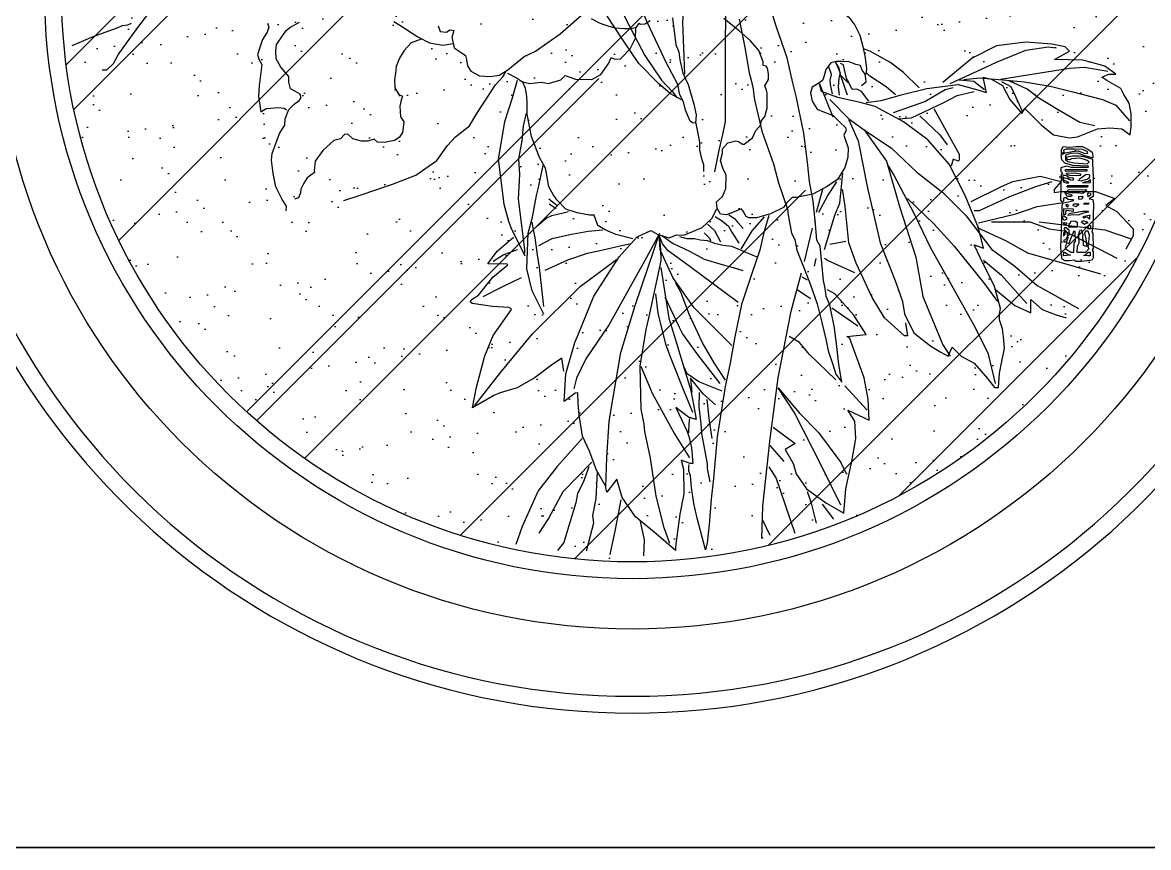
# Model space of a CAD drawing. Extents: x 2432 to 4462, y 4349 to 5849.
# Drawn here: x 3084 to 3755, y 4959 to 5450 of the extents above; entities that cross this region are included whole.
import ezdxf

# ---------------------------------------------------------------- set-up
doc = ezdxf.new("R2010")
doc.units = 0
doc.header["$MEASUREMENT"] = 0
for name, color, linetype in [('3', 3, 'CONTINUOUS'), ('4', 4, 'CONTINUOUS'), ('7', 7, 'CONTINUOUS'), ('BH', 3, 'CONTINUOUS')]:
    doc.layers.add(name, color=color, linetype=linetype)

# ---------------------------------------------------------------- blocks, each defined once
blk = doc.blocks.new('H1')
at = {"layer": '3'}
for points in [[(492.88, 370.81), (491.53, 370.14), (491.53, 372.16), (492.37, 373.67), (495.4, 373.33), (498.93, 373.67), (502.13, 373.67), (504.82, 372.33), (507, 370.81), (507.34, 368.8), (507.34, 367.96), (507, 367.96), (502.8, 369.13), (499.77, 370.31), (496.07, 370.14), (493.55, 369.3), (493.55, 367.12), (494.73, 366.11), (497.92, 365.44), (504.48, 364.93), (505.49, 365.94), (504.48, 366.61), (503.14, 367.12), (500.78, 367.79), (498.76, 367.62), (496.58, 367.45), (495.57, 366.95), (494.39, 367.12), (494.22, 368.46), (497.08, 368.97), (500.28, 368.97), (502.8, 368.63), (507.17, 367.29), (507.17, 365.27), (507.51, 358.38), (507.51, 348.3), (505.49, 347.13), (507.34, 346.79), (507.68, 344.44), (507.34, 333.18), (506.84, 330.49), (507.34, 329.82), (507.51, 321.93), (507, 321.09), (507.51, 320.25), (507.51, 317.22), (507, 316.21), (505.83, 315.88), (501.62, 315.37), (501.45, 316.38), (501.29, 315.37), (498.76, 315.37), (498.09, 316.05), (495.57, 315.71), (493.38, 315.71), (491.87, 316.55), (491.36, 319.41), (491.2, 323.77), (491.36, 325.79), (491.87, 343.09), (492.04, 344.94), (495.74, 345.78), (497.75, 346.29), (497.25, 346.62), (495.9, 346.62), (494.9, 346.79), (493.89, 347.63), (493.05, 347.63), (492.54, 347.46), (492.54, 345.95), (491.87, 345.61), (491.2, 346.45), (491.53, 359.73), (492.2, 360.06), (491.36, 360.9), (491.36, 363.09), (494.05, 363.93), (496.41, 363.25), (499.1, 363.25), (505.15, 363.25), (504.99, 363.76), (497.25, 364.09), (493.21, 365.27), (491.7, 366.95), (491.36, 369.47), (493.38, 370.48), (496.91, 371.15), (499.94, 371.49), (502.8, 370.31), (504.82, 370.14), (504.48, 371.15), (502.13, 372.16), (498.26, 372.33), (493.89, 372.33), (492.54, 371.82), (492.71, 370.65)], [(493.55, 362.08), (504.31, 362.08), (504.31, 361.24), (493.72, 361.07), (493.38, 361.91)], [(494.22, 360.23), (498.43, 360.4), (501.12, 359.89), (501.12, 359.05), (495.9, 358.89), (494.05, 359.73), (494.22, 360.23)], [(497.75, 357.21), (497.25, 357.88), (495.4, 357.71), (494.56, 358.72), (493.38, 359.05), (492.2, 359.05), (492.2, 357.88), (492.2, 356.53), (492.71, 355.69), (493.89, 355.36), (495.23, 355.36), (494.73, 355.69), (493.72, 356.2), (492.71, 356.53), (492.71, 358.05), (494.05, 357.71), (496.07, 356.87), (497.42, 356.7), (497.59, 357.04), (497.75, 357.21)], [(500.45, 357.21), (503.98, 359.73), (505.32, 359.56), (505.66, 359.22), (505.49, 357.71), (504.48, 357.04), (502.3, 356.53), (501.62, 356.2), (500.11, 356.53), (500.11, 356.87)], [(502.13, 355.36), (506.16, 355.53), (506.16, 356.87), (505.15, 356.03), (503.81, 355.86), (502.3, 355.36)], [(493.38, 350.32), (496.41, 349.14), (496.91, 348.47), (496.24, 348.3), (494.39, 348.3), (493.05, 350.65)], [(494.39, 353.85), (504.82, 354.01), (504.65, 353.01), (494.39, 353.01), (494.39, 353.68)], [(494.73, 351.66), (504.15, 351.83), (503.3, 350.65), (502.3, 349.81), (499.1, 350.15), (496.91, 349.98), (495.06, 350.32), (494.73, 350.99), (494.73, 351.49)], [(505.66, 349.98), (506.16, 349.81), (506.16, 348.97), (504.99, 348.13), (504.82, 349.65), (505.32, 350.32)], [(495.4, 343.77), (494.56, 344.1), (493.72, 344.1), (493.89, 343.6), (494.56, 342.93), (495.06, 343.6)], [(497.59, 344.61), (500.11, 344.61), (500.11, 343.93), (499.77, 343.77), (498.93, 343.09), (498.09, 343.43), (497.42, 343.6), (497.59, 344.44)], [(502.3, 348.3), (500.11, 348.13), (500.11, 346.96), (501.79, 347.13), (502.63, 348.3)], [(502.97, 344.94), (505.15, 345.11), (505.15, 344.44), (502.8, 344.44), (502.8, 344.77)], [(492.71, 338.56), (494.05, 337.72), (494.05, 336.71), (492.71, 336.21), (492.37, 337.05), (492.04, 337.89), (492.54, 338.56)], [(492.54, 341.58), (492.54, 339.06), (493.72, 339.4), (493.89, 341.41), (497.59, 340.91), (497.59, 341.92), (492.54, 342.09), (492.54, 341.41)], [(495.23, 339.73), (502.3, 340.91), (504.99, 340.91), (504.99, 340.41), (502.13, 339.73), (499.94, 338.89), (497.59, 339.06), (494.9, 338.73), (495.06, 339.4)], [(502.3, 338.22), (505.32, 338.89), (505.83, 338.89), (505.66, 337.89), (505.66, 336.88), (504.65, 337.89), (503.47, 337.72), (502.97, 337.38), (502.46, 338.05)], [(492.88, 335.2), (494.05, 335.03), (494.05, 334.36), (493.38, 334.02), (492.54, 334.69), (492.54, 335.2)], [(492.88, 331.84), (493.89, 330.83), (494.39, 329.82), (494.39, 328.48), (495.4, 328.65), (495.4, 331.33), (493.89, 332.51), (493.05, 332.51), (492.71, 331.84)], [(495.9, 334.69), (496.41, 336.04), (498.6, 335.87), (499.44, 335.37), (499.44, 334.36), (499.44, 332.85), (495.23, 332.85), (495.4, 334.69), (495.74, 334.69)], [(502.3, 336.21), (504.48, 335.53), (504.82, 334.86), (503.81, 334.86), (503.14, 334.19), (502.46, 334.69), (501.62, 335.2), (502.3, 336.04)], [(503.81, 333.01), (505.15, 333.18), (505.49, 333.85), (506.16, 333.69), (506.16, 332.01), (504.99, 331.84), (504.65, 332.51), (503.64, 332.68), (503.64, 333.01)], [(493.21, 330.33), (492.54, 329.82), (492.54, 328.14), (493.38, 329.15), (493.38, 330.33)], [(494.22, 327.64), (493.55, 326.29), (492.71, 326.13), (492.71, 325.29), (494.05, 325.29), (495.06, 327.64), (494.39, 327.97)], [(497.59, 330.66), (497.25, 329.49), (495.57, 325.45), (495.4, 324.61), (494.22, 324.61), (493.38, 322.93), (493.72, 321.76), (496.24, 320.08), (497.75, 320.08), (497.92, 324.61), (498.6, 325.62), (498.43, 330.33), (498.43, 330.66), (497.59, 330.66)], [(500.61, 330.83), (499.94, 328.81), (500.11, 328.31), (500.28, 324.61), (499.44, 322.93), (499.27, 320.08), (503.81, 320.08), (505.32, 321.76), (504.99, 323.44), (504.31, 322.93), (502.63, 323.44), (502.63, 325.96), (502.3, 326.8), (502.3, 327.81), (502.46, 328.65), (501.62, 331.33), (500.61, 331.17)], [(503.81, 331), (503.14, 329.82), (503.81, 326.8), (504.15, 323.61), (505.15, 323.61), (505.49, 326.97), (505.66, 328.65), (505.15, 330.33), (504.15, 331.17)], [(493.05, 320.08), (494.9, 318.9), (496.07, 318.57), (492.54, 318.23), (492.71, 320.08)], [(502.97, 318.4), (505.15, 320.08), (506, 320.08), (506, 318.23), (504.82, 318.23), (502.63, 318.4)]]:
    blk.add_lwpolyline(points, dxfattribs=at)

msp = doc.modelspace()

# ---------------------------------------------------------------- hatches: boundary and pattern name
at = {"layer": 'BH'}
h = msp.add_hatch(dxfattribs=at)
h.set_pattern_fill('AR-SAND', color=256, scale=20, style=0)
h.set_pattern_definition([(37.5, (-31184.61, 2212.15), (-1.259867, 38.536475), [0, -30.4, 0, -34, 0, -32.5]), (7.5, (-31184.61, 2212.15), (35.395534, 56.44292), [0, -16.4, 0, -27.4, 0, -10.5]), (327.5, (-31209.21, 2212.15), (62.282837, 0.11318), [0, -10, 0, -36, 0, -47]), (317.5, (-31209.21, 2212.15), (60.12253, 17.55351), [0, -5, 0, -23.6, 0, -27])])
edge = h.paths.add_edge_path()
edge.add_arc((3447.21, 5469.33), 340, 0, 360)
h = msp.add_hatch(dxfattribs=at)
h.set_pattern_fill('AR-RROOF', color=256, scale=200, angle=45, style=0)
h.set_pattern_definition([(45, (-31184.61, 2212.15), (169.7056, 452.5483), [3000, -400, 1000, -200]), (45, (-31067.23, 2470.95), (-329.5118, 46.669), [600, -66, 1200, -150]), (45, (-31234.11, 2403.07), (640.63874, 830.14336), [1600, -280, 800, -200])])
edge = h.paths.add_edge_path()
edge.add_arc((3447.21, 5469.33), 340, 0, 360)

# ---------------------------------------------------------------- linework, layer by layer
at = {"layer": '3'}
for points in [[(3481.04, 5539.94), (3480.55, 5525.9), (3480.55, 5513.8), (3479.34, 5485.97), (3478.61, 5472.42), (3476.96, 5450.71), (3478.17, 5419.74)], [(3496.35, 5361.53), (3498.78, 5374.36), (3500.96, 5383.8), (3502.65, 5391.54), (3502.65, 5401.95), (3502.65, 5416.23), (3502.66, 5436.25), (3502.66, 5440.84), (3503.14, 5461.9), (3503.87, 5488.28), (3505.08, 5497.96), (3502.68, 5520.44), (3500.49, 5530.36)], [(3131.57, 5422.24), (3134.26, 5422.24), (3138.29, 5426.04), (3140.97, 5431.18), (3145.9, 5438.12), (3153.28, 5448.18), (3159.33, 5456), (3162.01, 5463.38), (3168.28, 5479.92), (3172.08, 5489.76), (3176.8, 5505.56), (3179.49, 5514.73), (3181.72, 5520.76)], [(3432.87, 5471.52), (3435.05, 5470.07), (3437.72, 5463.54), (3446.44, 5446.35), (3454.67, 5430.87), (3464.6, 5416.11), (3471.15, 5409.09), (3473.57, 5405.7)], [(3510.72, 5452.47), (3514.11, 5435.53), (3516.78, 5420.53), (3517.99, 5416.17), (3519.21, 5410.88), (3519.45, 5406.76), (3520.18, 5403.68), (3524.3, 5385.71), (3527.2, 5377.48), (3531.32, 5366.35), (3534.23, 5354.98), (3539.8, 5338.77), (3539.8, 5336.83), (3542.02, 5325.03), (3543.96, 5321.16), (3545.17, 5314.87), (3549.53, 5303.98), (3553.16, 5294.3), (3557.28, 5282.92), (3559.95, 5271.79), (3562.36, 5262.01), (3563.81, 5254.99), (3566.5, 5246.92), (3568.44, 5241.11), (3571.83, 5236.27), (3570.13, 5246.92), (3568.68, 5259.26), (3568.44, 5262.16), (3567.47, 5268.69), (3564.8, 5282.41), (3562.62, 5287.25), (3562.38, 5289.67), (3561.89, 5293.06), (3560.92, 5296.93), (3559.95, 5307.1), (3558.98, 5317.26), (3557.05, 5320.89), (3556.08, 5332.5), (3554.85, 5344.09), (3552.67, 5355.71), (3551.46, 5367.32), (3549.28, 5384.5), (3546.38, 5398.78), (3544.92, 5405.8), (3542.74, 5414.51), (3539.31, 5429.46), (3533.01, 5447.61), (3526.71, 5468.18)], [(3331.62, 5448.4), (3332.83, 5445.01), (3336.47, 5444.77), (3338.41, 5445.98), (3340.83, 5445.74), (3340.34, 5443.56), (3339.62, 5441.63), (3341.07, 5435.33), (3345.24, 5432.56), (3347.91, 5430.87), (3348.39, 5428.45), (3349.12, 5424.58), (3351.06, 5421.43), (3356.15, 5418.77), (3362.45, 5418.28), (3367.78, 5419.01), (3373.11, 5422.16), (3380.62, 5428.45), (3382.8, 5430.14), (3389.58, 5433.29), (3404.12, 5443.7), (3420.36, 5457.73)], [(3476.48, 5404.49), (3469.93, 5407.88), (3462.67, 5414.17), (3451.04, 5426.03), (3442.8, 5438.37), (3435.05, 5449.98), (3428.27, 5460.63), (3426.57, 5462.81)], [(3471.14, 5453.29), (3473.07, 5437.15), (3474.77, 5433.04), (3475.5, 5428.2), (3477.19, 5420.21), (3480.34, 5413.44), (3483.73, 5401.82), (3485.19, 5395.53), (3484.7, 5390.45), (3483.01, 5390.69), (3481.55, 5391.66), (3478.89, 5398.19), (3477.68, 5403.27), (3475.5, 5407.39), (3474.29, 5413.44), (3467.5, 5426.26), (3456.12, 5450.22), (3452.97, 5457.48)], [(3568.85, 5457.5), (3573.45, 5455.56), (3576.12, 5453.63), (3579.75, 5448.79), (3582.66, 5442.98), (3584.35, 5436.2), (3585.81, 5429.43), (3586.53, 5422.89), (3586.29, 5419.51)], [(3305.09, 5451), (3308.81, 5448.77), (3319.47, 5441.84), (3326.41, 5438.37), (3334.34, 5436.88), (3340.29, 5437.88)], [(3457.82, 5451.46), (3454.67, 5449.53), (3452, 5449.28), (3451.03, 5449.77), (3449.1, 5447.35), (3446.19, 5446.62), (3442.07, 5446.62), (3437.22, 5447.11), (3433.35, 5448.07), (3429.71, 5449.28), (3427.29, 5450.25), (3422.93, 5452.67)], [(3583.71, 5412.94), (3586.38, 5415.11), (3586.14, 5417.05), (3585.9, 5419.71), (3583.96, 5422.13), (3582.99, 5424.79), (3580.32, 5425.52), (3576.21, 5426.97), (3571.6, 5427.21), (3568.45, 5427.21), (3565.3, 5426.49), (3562.4, 5422.37), (3561.19, 5418.02), (3560.46, 5415.84), (3558.28, 5414.39), (3554.16, 5411.97), (3553.19, 5408.58), (3554.16, 5403.5), (3557.31, 5398.9), (3560.94, 5397.21), (3566.76, 5395.03), (3570.63, 5391.16), (3574.02, 5388.01), (3574.51, 5386.32), (3573.03, 5383.3), (3574, 5380.88), (3575.7, 5375.8), (3575.46, 5370.24), (3573.76, 5364.19), (3569.4, 5356.93), (3563.1, 5352.81), (3554.62, 5348.22), (3544.69, 5346.28), (3542.27, 5346.28), (3538.88, 5342.89), (3537.18, 5340.23), (3529.43, 5336.6), (3521.19, 5334.18), (3516.59, 5334.18), (3514.89, 5334.91), (3513.2, 5338.05), (3512.23, 5339.26), (3512.23, 5339.5), (3507.87, 5337.81), (3503.27, 5335.87), (3499.63, 5336.36), (3497.7, 5339.99), (3497.21, 5343.62), (3500.84, 5346.76), (3502.78, 5351.6), (3503.02, 5359.59), (3501.09, 5363.7), (3499.63, 5368.06), (3500.84, 5372.66), (3500.84, 5375.32), (3503.99, 5378.71), (3508.84, 5379.91), (3510.29, 5379.67), (3512.71, 5377.98), (3513.68, 5377.98), (3518.77, 5381.85), (3520.71, 5386.21), (3523.62, 5389.59), (3523.86, 5391.77), (3526.04, 5394.43), (3527.49, 5399.52), (3527.49, 5408.47), (3527.01, 5410.16), (3526.04, 5412.82), (3528.22, 5416.45), (3528.22, 5419.84), (3527.73, 5423.23), (3526.77, 5424.44), (3525.07, 5424.92), (3525.07, 5427.1), (3522.58, 5433.78), (3517.49, 5439.59), (3510.71, 5445.4), (3506.11, 5449.27), (3501.75, 5452.9)], [(3113.68, 5436.64), (3126.19, 5442.01), (3140.98, 5447.52), (3143.54, 5448.59), (3146.77, 5449.13), (3149.05, 5450.07)], [(3229.9, 5450.06), (3230.64, 5447.58), (3229.65, 5444.61), (3226.93, 5440.4), (3224.94, 5434.45), (3223.95, 5431.23), (3224.94, 5428.26), (3226.63, 5425.4), (3225.89, 5420.69), (3224.9, 5412.76), (3224.65, 5406.57), (3225.64, 5399.89), (3225.89, 5397.16), (3229.11, 5399.14), (3231.84, 5399.39), (3236.06, 5399.89), (3239.78, 5399.39), (3241.26, 5398.4)], [(3241.07, 5338.28), (3241.32, 5341.01), (3238.59, 5344.97), (3234.87, 5352.65), (3233.38, 5360.57), (3232.39, 5368.5), (3232.64, 5372.46), (3237.1, 5384.35), (3240.32, 5389.3), (3240.55, 5393.18), (3242.54, 5398.63), (3245.76, 5401.85), (3248.74, 5404.08), (3249.98, 5405.57), (3249.48, 5407.79), (3246.51, 5409.28), (3243.53, 5411.01), (3242.54, 5414.98), (3242.54, 5418.2), (3237.83, 5423.89), (3235.1, 5428.85), (3234.85, 5433.3), (3235.35, 5437.27), (3238.08, 5441.23), (3241.05, 5445.69), (3243.28, 5447.42), (3248.98, 5450.64)], [(3372.84, 5420.18), (3378.17, 5417.51), (3381.81, 5415.09), (3386.17, 5414.13), (3392.95, 5414.85), (3397.31, 5414.13), (3404.58, 5416.3), (3407.25, 5418.97), (3413.31, 5416.79), (3423, 5416.55), (3428.33, 5419.45), (3433.17, 5426.23), (3434.63, 5429.62), (3436.81, 5428.65), (3440.13, 5428.71), (3445.95, 5434.76), (3449.1, 5441.05), (3449.34, 5447.35)], [(3321.45, 5440.6), (3315.5, 5438.37), (3311.29, 5433.67), (3308.56, 5429.21), (3306.57, 5424.25), (3306.08, 5420.29), (3305.58, 5416.33), (3305.83, 5411.62), (3308.06, 5407.49), (3310.3, 5406.5), (3309.55, 5404.27), (3308.81, 5400.55), (3309.06, 5394.36), (3311.04, 5391.39), (3310.79, 5387.92), (3310.3, 5384.95), (3308.31, 5381.98), (3305.58, 5380.25), (3299.63, 5379.01), (3295.42, 5379.26), (3293.44, 5380.99), (3289.72, 5379.75), (3286, 5379.75), (3280.79, 5381.24), (3277.82, 5383.96), (3275.83, 5383.71), (3273.35, 5381.24), (3269.39, 5380.25), (3262.94, 5374.3), (3258.23, 5367.86), (3257.73, 5362.41), (3257.98, 5361.18), (3253.52, 5357.96), (3251.53, 5354.74), (3249.8, 5351.27), (3249.55, 5349.04), (3248.31, 5346.07), (3246.08, 5345.33)], [(3586.39, 5402.77), (3595.42, 5403.97), (3608.06, 5407.58), (3622.51, 5411.19), (3641.18, 5413.6), (3652.01, 5410.59), (3658.03, 5408.79), (3656.1, 5417.91), (3661.04, 5416.6), (3667.66, 5413), (3671.88, 5404.58), (3679.1, 5396.16), (3680.91, 5399.16), (3690.54, 5389.54), (3697.95, 5383.6), (3707.4, 5381.72), (3712.21, 5382.33), (3724.25, 5387.14), (3731.48, 5387.74), (3738.7, 5387.14), (3743.52, 5383.53), (3744.24, 5388.45), (3744.24, 5395.96), (3743.03, 5402.49), (3739.91, 5407.58), (3738.1, 5411.19), (3729.67, 5416), (3726.66, 5417.81), (3730.88, 5419.61), (3735.09, 5419.61), (3728.47, 5424.42), (3720.04, 5426.83), (3715.22, 5428.03), (3698.45, 5428.38), (3707.4, 5433.44), (3704.99, 5435.85), (3697, 5437.58), (3681.49, 5438.79), (3664.05, 5436.45), (3649.6, 5429.23), (3632.15, 5414.8)], [(3617.87, 5411.48), (3608.67, 5420.68), (3600.43, 5426.73), (3589.04, 5433.26), (3584.93, 5434.71)], [(3636.36, 5414.2), (3655.02, 5422.62), (3664.05, 5426.83), (3681.51, 5434.04), (3694.76, 5435.85), (3699.57, 5435.25)], [(3566.43, 5407.89), (3565.22, 5413.46), (3564.97, 5416.12), (3565.7, 5419.51), (3564.25, 5424.1)], [(3575.24, 5407.13), (3571.12, 5419.23), (3570.39, 5423.34), (3568.21, 5426.97), (3570.88, 5420.44), (3570.15, 5417.29), (3569.66, 5412.21), (3570.39, 5407.13)], [(3588.08, 5403.5), (3583.71, 5409.31), (3580.81, 5410.76), (3578.14, 5410.52), (3575.72, 5415.6), (3574.75, 5417.05), (3573.54, 5422.37), (3572.81, 5425.28), (3571.12, 5426)], [(3275.34, 5344.54), (3285.03, 5347.69), (3304.42, 5354.22), (3318.23, 5359.55), (3330.83, 5368.26), (3337.13, 5377.21), (3341.97, 5382.3), (3350.21, 5388.83), (3354.57, 5396.33), (3365.72, 5413.28), (3370.08, 5418.12), (3372.12, 5421.39)], [(3571.6, 5418.74), (3575.48, 5414.63)], [(3603.82, 5407.37), (3598.25, 5412.21), (3588.56, 5418.5), (3586.86, 5420.19)], [(3644.51, 5416.46), (3653.85, 5417.43), (3667.69, 5416.3), (3680.73, 5415.18), (3696.02, 5412.6), (3709.55, 5409.06), (3727.09, 5404.56), (3734.98, 5401.18), (3743.19, 5391.86)], [(3666.46, 5416.6), (3707.4, 5423.22), (3716.43, 5423.82), (3730.27, 5421.41)], [(3378.52, 5415.95), (3375.37, 5404.82), (3371.01, 5391.27), (3367.38, 5369), (3370.74, 5342.19), (3373.44, 5332.21), (3374.89, 5328.34), (3383.1, 5311.45)], [(3447.55, 5321.61), (3437.37, 5324.28), (3431.07, 5326.94), (3426.71, 5329.6), (3424.53, 5335.65), (3421.62, 5335.65), (3414.35, 5337.1), (3407.57, 5339.28), (3402.24, 5344.85), (3400.06, 5347.99), (3397.37, 5352.58), (3395.91, 5361.78), (3395.43, 5363.71), (3391.8, 5370.01), (3387.19, 5382.59), (3384.53, 5395.9), (3384.53, 5402.44), (3384.28, 5406.55), (3383.56, 5411.15), (3381.86, 5415.51)], [(3576.16, 5392.55), (3581.58, 5379.92), (3586.99, 5352.86), (3594.82, 5319.18), (3603.85, 5296.33), (3608.06, 5284.31), (3609.27, 5277.09), (3614.69, 5265.66), (3624.92, 5257.85), (3630.94, 5254.24), (3635.16, 5251.83), (3637.56, 5257.24), (3642.98, 5251.83), (3650.81, 5247.62), (3658.63, 5238.6), (3662.85, 5233.19), (3665.26, 5233.19), (3665.86, 5241.61), (3668.87, 5256.64), (3668.27, 5263.26), (3667.66, 5268.07), (3665.86, 5273.48), (3665.86, 5277.09), (3666.46, 5280.1), (3662.85, 5293.33), (3654.42, 5310.16), (3650.81, 5317.98), (3656.23, 5316.18), (3653.22, 5328.2), (3645.39, 5347.45), (3635.76, 5366.09), (3623.12, 5380.52), (3608.67, 5391.35), (3591.81, 5400.37), (3582.78, 5402.77), (3569.54, 5405.78), (3559.9, 5409.39), (3558.68, 5413.94), (3566.53, 5394.35)], [(3602.65, 5396.76), (3621.31, 5403.37), (3633.35, 5410.59), (3638.17, 5411.79)], [(3641.77, 5416.3), (3650.47, 5415.5), (3656.83, 5410.59)], [(3667.06, 5415.4), (3672.48, 5412.39), (3676.69, 5403.37), (3679.1, 5397.96)], [(3722.59, 5388.96), (3713.57, 5390.89), (3700.37, 5398.61), (3689.26, 5405.37), (3682.18, 5410.67), (3676.22, 5413.57), (3671.39, 5415.66)], [(3564.72, 5404.58), (3576.16, 5393.15), (3585.19, 5386.54), (3598.43, 5367.89), (3606.26, 5340.83), (3615.89, 5310.77), (3620.11, 5287.31), (3632.15, 5258.45), (3636.36, 5251.83)], [(3605.66, 5393.15), (3613.48, 5393.75), (3632.75, 5402.77), (3640.57, 5406.98), (3650.81, 5409.39)], [(3626.73, 5399.16), (3633.95, 5385.93), (3641.78, 5372.1), (3641.78, 5368.49), (3641.18, 5367.89), (3638.17, 5369.1), (3636.96, 5364.89)], [(3384.04, 5396.39), (3382.1, 5388.88), (3381.38, 5379.93), (3379.44, 5369.28), (3379.92, 5360.08), (3379.2, 5345.32), (3383.06, 5315.34), (3383.06, 5313.17)], [(3489.81, 5361.77), (3489.81, 5365.65), (3488.6, 5369.28), (3487.39, 5374.6), (3487.39, 5379.2), (3486.18, 5385.25), (3484.96, 5391.3)], [(3618.3, 5394.95), (3630.34, 5383.53), (3634.55, 5377.52)], [(3585.19, 5386.54), (3601.44, 5375.71), (3616.49, 5361.28), (3632.15, 5349.25), (3645.99, 5335.42), (3661.04, 5315.58), (3674.89, 5305.35), (3688.13, 5293.93), (3712.82, 5280.1)], [(3394.52, 5276.85), (3387.5, 5290.64), (3384.35, 5303.71), (3385.07, 5325.01), (3387.74, 5334.45), (3390.16, 5347.52), (3391.13, 5351.39), (3394.03, 5365.37)], [(3663.45, 5235.6), (3659.24, 5253.04), (3651.41, 5268.67), (3636.36, 5295.73), (3624.92, 5316.18), (3615.29, 5336.02), (3602.65, 5360.08), (3599.71, 5365.16)], [(3561.67, 5315.3), (3567.69, 5335.75), (3570.7, 5342.96), (3572.54, 5360.7)], [(3649, 5343.84), (3667.06, 5352.86), (3673.68, 5355.87), (3683.92, 5357.67), (3689.94, 5358.87), (3702.58, 5355.87), (3698.37, 5351.06), (3698.37, 5349.25), (3702.58, 5349.85), (3723.05, 5349.85), (3734.49, 5345.64), (3729.07, 5341.43), (3735.69, 5337.83), (3745.32, 5327.6), (3745.32, 5323.39), (3741.11, 5315.58)], [(3556.79, 5337.46), (3560.67, 5351.26)], [(3558.25, 5337.46), (3563.58, 5347.39), (3568.91, 5355.62)], [(3609.87, 5271.68), (3611.07, 5263.86), (3609.27, 5263.86), (3597.23, 5274.68), (3590, 5286.71), (3580.37, 5307.16), (3576.16, 5319.18), (3574, 5341.1), (3572.3, 5351.26)], [(3650.81, 5338.43), (3653.82, 5338.43), (3671.88, 5346.85), (3687.53, 5352.86), (3697.16, 5355.87)], [(3402.24, 5341.46), (3397.39, 5345.33)], [(3611.07, 5345.64), (3626.73, 5330.61), (3638.77, 5317.38), (3656.23, 5295.73), (3664.65, 5284.31)], [(3390.2, 5328.91), (3395.77, 5334), (3399.17, 5335.45), (3405.95, 5337.14), (3409.1, 5337.87)], [(3401.75, 5339.52), (3397.63, 5342.19)], [(3431.35, 5174.25), (3425.77, 5183.93), (3421.66, 5195.31), (3417.54, 5204.26), (3415.6, 5216.61), (3414.87, 5223.87), (3414.63, 5229.92), (3413.18, 5229.68), (3406.63, 5224.83), (3407.6, 5241.29), (3412.91, 5259.84), (3414.63, 5264.04), (3424.33, 5287.47), (3439.35, 5310.94), (3450.01, 5322.8), (3458.25, 5326.68), (3462.37, 5324.26), (3469.16, 5322.32), (3473.52, 5324.01), (3477.88, 5323.77), (3483.69, 5326.19), (3488.78, 5328.37), (3494.6, 5333.7), (3497.5, 5339.5)], [(3653.22, 5331.21), (3675.49, 5336.62), (3688.13, 5340.83), (3703.79, 5343.24)], [(3394.49, 5281.44), (3391.82, 5304.67), (3390.61, 5312.17), (3389.4, 5322.34), (3388.19, 5328.15), (3387.46, 5331.54)], [(3528.45, 5335.53), (3525.54, 5325.36), (3523.12, 5314.96), (3518.27, 5300.92), (3512.17, 5282.58), (3508.3, 5263.22), (3505.39, 5247.73), (3502.48, 5233.69), (3497.59, 5203.71), (3495.41, 5179.02), (3494.2, 5166.68), (3492.99, 5151.43), (3491.77, 5140.78), (3490.8, 5136.56), (3485.71, 5155.44), (3483.77, 5164.15), (3482.32, 5173.59), (3481.83, 5180.61), (3480.86, 5183.51), (3480.86, 5186.17), (3481.11, 5187.38)], [(3491.95, 5330.29), (3496.07, 5326.66), (3499.7, 5319.88)], [(3496.46, 5335.04), (3500.82, 5332.14), (3504.46, 5329.24), (3506.4, 5325.61), (3510.52, 5319.07)], [(3504.7, 5336.01), (3508.09, 5333.83), (3510.03, 5331.41), (3513.18, 5327.78)], [(3511.97, 5315.44), (3518.51, 5326.33), (3525.78, 5334.8)], [(3661.04, 5331.81), (3683.92, 5331.81), (3695.36, 5327.6), (3704.39, 5326.4), (3735.69, 5310.16)], [(3689.34, 5331.81), (3728.47, 5327), (3744.12, 5321.59)], [(3391.49, 5317.73), (3399.49, 5321.84), (3409.91, 5324.26), (3420.81, 5326.2), (3429.53, 5326.92)], [(3464.06, 5304.65), (3466.96, 5286.98), (3468.9, 5274.4), (3472.78, 5261.57), (3478.11, 5244.38), (3481.74, 5232.17), (3483.68, 5222.97), (3485.14, 5214.02), (3480.53, 5215.47), (3473.02, 5221.28), (3479.81, 5207), (3481.02, 5203.37), (3482.47, 5197.32), (3483.2, 5187.93), (3481.51, 5187.93), (3476.18, 5189.87), (3477.63, 5184.54), (3477.87, 5169.78), (3475.45, 5157.68), (3472.79, 5138.56), (3472.79, 5136.14), (3461.4, 5146.06), (3449.04, 5156.23), (3441.05, 5167.6), (3437.9, 5178.49), (3432.08, 5170.75), (3431.35, 5173.65), (3432.08, 5191.56), (3433.29, 5212.86), (3434.26, 5217.94), (3440.32, 5253.93), (3448.8, 5282), (3460.44, 5315.84), (3463.33, 5324.76), (3454.39, 5308.34), (3433.31, 5270.58), (3419.43, 5250.29), (3413.86, 5238.67), (3412.4, 5232.38)], [(3510.12, 5283.82), (3480.81, 5305.6), (3468.45, 5314.56), (3465.06, 5318.67), (3462.88, 5324.24)], [(3464.57, 5323.76), (3471.11, 5319.16), (3481.53, 5314.07), (3490.01, 5309.48), (3501.16, 5306.09), (3507.22, 5304.64), (3513.03, 5302.7)], [(3490.01, 5325.21), (3493.4, 5321.82), (3493.65, 5320.37)], [(3549.63, 5308.09), (3554.44, 5327.93)], [(3726.06, 5300.54), (3682.71, 5313.17), (3669.47, 5320.39), (3652.61, 5328.2)], [(3406.37, 5242.89), (3405.16, 5250.64), (3399.1, 5246.52), (3389.41, 5239.02), (3378.51, 5232.97), (3368.57, 5230.07), (3364.7, 5228.37), (3352.01, 5221.01), (3354.44, 5233.35), (3359.28, 5251.99), (3364.37, 5264.09), (3375.27, 5279.58), (3375.03, 5280.06), (3373.58, 5280.79), (3363.89, 5281.27), (3351.76, 5283.12), (3350.54, 5284.08), (3351.76, 5285.78), (3355.63, 5288.2), (3364.11, 5298.85), (3373.08, 5306.11), (3372.59, 5306.59), (3361.2, 5306.83), (3366.78, 5314.34), (3376.47, 5322.57)], [(3395.29, 5303.02), (3408.86, 5309.07), (3420.49, 5313.18), (3428.73, 5314.88), (3441.81, 5317.78), (3445.69, 5318.75)], [(3469.58, 5140.23), (3466.18, 5149.66), (3461.34, 5168.54), (3457.95, 5191.05), (3454.55, 5207.03), (3454.12, 5211.3), (3452.41, 5220.27), (3451.93, 5245.92), (3455.32, 5267.7), (3457.02, 5274.48), (3464.3, 5308.54), (3464.06, 5315.56), (3463.33, 5323.06)], [(3506.49, 5258.17), (3483.95, 5280.67), (3471.36, 5298.58), (3463.84, 5315.04), (3463.36, 5321.82)], [(3475.23, 5323.03), (3479.59, 5321.82), (3482.02, 5321.82), (3484.2, 5321.82), (3487.59, 5321.09), (3491.71, 5320.61), (3496.07, 5319.16), (3501.16, 5317.95), (3506.25, 5317.22), (3521.27, 5310.93)], [(3574.31, 5320.11), (3564.68, 5318.31)], [(3364.35, 5308.29), (3370.17, 5312.16), (3378.89, 5315.31)], [(3353.28, 5222.26), (3368.79, 5242.34), (3387.69, 5265.09), (3416.28, 5293.41), (3421.37, 5297.28), (3437.65, 5309.28)], [(3555.58, 5305.33), (3556.55, 5309.93)], [(3579.73, 5301.47), (3563.47, 5308.69), (3561.67, 5309.89)], [(3656.23, 5308.96), (3667.06, 5299.94), (3676.69, 5289.12), (3682.11, 5283.1)], [(3358.42, 5287.26), (3370.05, 5293.31), (3381.2, 5298.63)], [(3524.34, 5143.32), (3524.95, 5162.56), (3529.16, 5202.85), (3533.98, 5238.93), (3541.8, 5278.62), (3547.82, 5301.47)], [(3548.07, 5299.04), (3551.22, 5297.34)], [(3502.61, 5237.59), (3495.83, 5247.76), (3488.8, 5260.1), (3481.05, 5276.8), (3475.96, 5289.87), (3473.05, 5295.2)], [(3530.97, 5209.46), (3544.21, 5199.84), (3538.19, 5196.23), (3543.01, 5187.82), (3544.81, 5181.8), (3550.83, 5172.78), (3562.87, 5164.36), (3573.11, 5158.35), (3574.31, 5172.78), (3577.92, 5189.02), (3580.33, 5202.85), (3579.73, 5213.07), (3575.51, 5219.69), (3588.16, 5213.67), (3587.56, 5226.3), (3585.15, 5238.93), (3576.72, 5262.38), (3574.91, 5263.59), (3586.35, 5264.79), (3579.13, 5276.21), (3567.69, 5288.84), (3563.47, 5291.25)], [(3553.24, 5285.84), (3545.41, 5291.25)], [(3663.45, 5291.52), (3674.89, 5281.9), (3684.52, 5277.69), (3684.52, 5285.51), (3691.14, 5279.49), (3699.57, 5276.49), (3705.59, 5274.68)], [(3460.91, 5288.94), (3462.36, 5277.32), (3466.96, 5258.92), (3470.36, 5249.97), (3477.63, 5231.63), (3482.96, 5218.56)], [(3499.51, 5235.5), (3486.42, 5252.44), (3476.97, 5265.27), (3475.28, 5268.9), (3466.75, 5286.97)], [(3581.54, 5269.6), (3565.88, 5280.42)], [(3568.29, 5237.73), (3552.64, 5252.76), (3546.62, 5259.98), (3540.6, 5263.59)], [(3452.19, 5245.91), (3458.97, 5229.69), (3466.72, 5215.65), (3472.3, 5205.49), (3481.26, 5191.21)], [(3500.72, 5230.9), (3486.67, 5236.47), (3479.88, 5241.31), (3477.94, 5245.18)], [(3496.6, 5222.91), (3489.33, 5229.45), (3481.82, 5238.64), (3482.55, 5230.17)], [(3493.46, 5176.98), (3492.01, 5184.96), (3492.01, 5187.62), (3488.6, 5205.73), (3488.12, 5211.54), (3486.91, 5221.7), (3487.15, 5230.17)], [(3571.3, 5163.16), (3559.86, 5186.61), (3543.61, 5218.48), (3533.98, 5232.92), (3546.62, 5217.88), (3558.06, 5206.46), (3571.3, 5188.42), (3574.31, 5182.4)], [(3586.95, 5219.69), (3573.71, 5234.12)], [(3494.66, 5202.82), (3492.97, 5214.68), (3491.75, 5226.06)], [(3480.78, 5206.21), (3481.02, 5211.78), (3481.5, 5214.68)], [(3417.25, 5202.85), (3402.47, 5186.15), (3391.07, 5171.69), (3381.62, 5150.39), (3377.75, 5139.74)], [(3537.59, 5189.02), (3529.16, 5198.64)], [(3423.05, 5188.63), (3405.85, 5170.96), (3397.37, 5155.47), (3391.56, 5146.52)], [(3421.36, 5185.97), (3417.97, 5176.53), (3414.57, 5169.99), (3413.61, 5164.43), (3408.52, 5148.21), (3406.34, 5140.95), (3402.7, 5136.11)], [(3426.2, 5182.82), (3425.48, 5167.09), (3423.54, 5156.93), (3424.02, 5152.33), (3419.66, 5135.63)], [(3544.21, 5146.32), (3532.77, 5179.4), (3528.56, 5186.01)], [(3556.85, 5152.34), (3553.84, 5164.36), (3551.43, 5170.98)], [(3440.26, 5166.36), (3436.87, 5148.7), (3433.72, 5133.69)], [(3567.09, 5154.74), (3560.46, 5163.76)], [(3451.89, 5153.3), (3454.31, 5142.4), (3453.83, 5132.96)], [(3529.16, 5145.12), (3524.95, 5154.14)]]:
    msp.add_lwpolyline(points, dxfattribs=at)
msp.add_lwpolyline([(2619.66, 5179.33), (2718.45, 5179.33, -0.315582), (3029.16, 5428.9, 0.907945), (3865.26, 5428.9, -0.315582), (4175.97, 5179.33), (4274.76, 5179.33)], format="xyb", dxfattribs=at)
msp.add_circle((3447.21, 5469.33), 350, dxfattribs=at)
at = {"layer": '4'}
msp.add_line((2619.66, 4959.33), (4274.76, 4959.33), dxfattribs=at)
msp.add_circle((3447.21, 5469.33), 380, dxfattribs=at)
at = {"layer": '7'}
msp.add_lwpolyline([(4274.76, 5169.33), (4274.76, 4959.33), (2619.66, 4959.33), (2619.66, 5169.33), (2726.05, 5169.33, -0.313876), (3020.26, 5418.16, 0.887297), (3874.15, 5418.16, -0.313876), (4168.37, 5169.33)], format="xyb", close=True, dxfattribs=at)
msp.add_circle((3447.21, 5469.33), 340, dxfattribs=at)

# ---------------------------------------------------------------- block references
at = {"layer": '3', "xscale": 1.172864, "yscale": 1.172864, "zscale": 1.172864}
msp.add_blockref('H1', (3126.28, 4938.28), dxfattribs=at)

doc.saveas('drawing.dxf')
